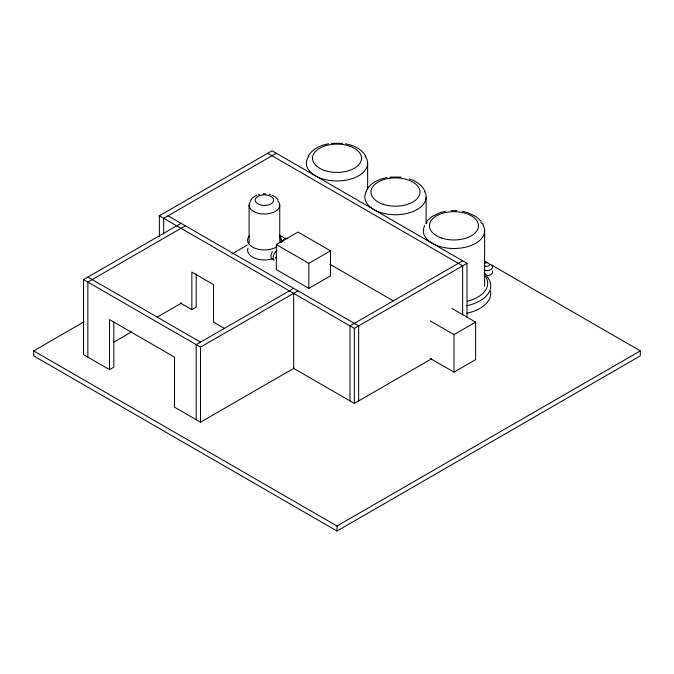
<?xml version="1.0" encoding="UTF-8"?>
<svg xmlns="http://www.w3.org/2000/svg" width="674" height="674" viewBox="0 0 674 674"><rect width="100%" height="100%" fill="white"/><g stroke="black" fill="none" stroke-linecap="round" stroke-linejoin="round"><path stroke-width="1.01" d="M365.915 191.669C368.577 185.097 375.073 180.977 381.594 178.913M250.231 200.742L252.582 197.785L256.819 195.182M308.195 156.174C311.329 150.58 317.134 147.033 323.107 145.146M426.785 221.283L431.764 216.666L440.088 212.681M159.35 236.65L159.35 215.806L272.01 150.765L466.989 263.332L466.989 317.538M276.34 153.268L163.689 218.309L163.689 233.945M113.855 322.332L113.855 367.153L109.525 369.655L83.525 354.642L83.525 279.592L181.02 223.313M185.35 225.815L87.864 282.094L87.864 357.144M491.835 265.177L640.3 350.893L640.3 355.897L337 531.002L33.7 355.897L33.7 350.893L83.795 321.97M231.822 254.014L247.265 245.1M276.34 244.578L298.001 232.067L330.504 250.829L330.504 275.843L308.835 288.354L276.34 269.592L276.34 244.578L308.835 263.332L330.504 250.829M113.375 342.417L131.59 331.894M157.109 317.168L181.702 302.963M180.253 302.921L191.846 309.619L196.185 307.117L196.185 273.762M293.67 288.354L196.185 344.633L196.185 419.683M83.525 279.592L200.515 347.135L298.001 290.848M462.65 260.83L350 325.871L350 400.92M159.35 215.806L354.33 328.373L466.989 263.332M109.525 369.655L109.525 319.619L174.515 357.144L174.515 407.172L200.515 422.185L294.361 368.004M430.332 320.967L453.99 334.633L475.65 322.121L475.65 359.646L453.99 372.158L430.332 358.492M293.67 293.35L293.67 368.4L354.33 403.423L431.554 358.838M33.7 350.893L337 525.998L640.3 350.893M323.579 144.986L328.6 143.747M258.378 194.643L259.439 194.339M382.074 178.762L387.095 177.515M440.56 212.529L445.581 211.291M331.347 143.335L342.653 143.335M389.842 177.102L401.148 177.102M263.146 193.783L265.699 193.783M451.15 210.625L456.829 210.625M345.4 143.747L350.421 144.986M462.389 211.291L467.411 212.529M269.406 194.339L270.468 194.643M350.893 145.146C356.866 147.033 362.671 150.58 365.805 156.174M409.388 178.913C415.909 180.977 422.404 185.097 425.075 191.669M467.882 212.681L476.215 216.666L481.185 221.283M272.026 195.182L275.607 197.246L278.092 199.917M484.555 260.973L487.285 262.548M267.671 153.268L462.65 265.834L462.65 314.825M451.993 308.465L475.65 322.121M279.516 235.15L284.074 237.779M329.628 264.082L393.405 300.907M168.02 215.806L358.661 325.871L358.661 400.92M224.442 328.432L213.515 322.121L213.515 284.596L191.846 272.094L191.846 309.619M87.864 277.09L200.515 342.131M484.143 272.869L486.401 275.085M482.786 223.717L483.57 225.436M484.623 230.811L484.623 286.256M453.99 334.633L453.99 372.158M426.128 197.044L426.128 223.195M367.642 163.277L367.642 189.428M354.33 328.373L354.33 403.423M337 525.998L337 531.002M308.835 263.332L308.835 288.354M279.744 205.174L279.744 241.823M249.102 205.174L249.102 242.876M200.515 347.135L200.515 422.185M483.182 225.453A30.642 17.692 0 0 1 453.99 248.504A30.642 17.692 0 0 1 424.797 225.453M425.867 223.793A30.642 17.692 0 0 1 427.198 222.235M480.773 222.235A30.642 17.692 0 0 1 482.104 223.793M490.554 291.16A36.767 21.223 0 0 1 466.88 313.233M486.131 275.548A36.767 21.223 0 0 1 466.88 305.726M484.101 274.621A33.7 19.453 0 0 1 467.478 301.177M424.687 191.677A30.642 17.692 0 0 1 395.495 214.736A30.642 17.692 0 0 1 366.302 191.677M365.114 156.25A30.642 17.692 0 0 1 337 180.961A30.642 17.692 0 0 1 308.886 156.25M492.323 271.015A6.125 3.539 0 0 1 486.485 275.632M490.411 264.368A6.125 3.539 0 0 1 491.7 268.943A6.125 3.539 0 0 1 484.05 270.333M484.32 263.332A3.067 1.769 0 0 1 488.65 263.332A3.067 1.769 0 0 1 488.65 265.834A3.067 1.769 0 0 1 484.32 265.834M282.987 241.065A3.067 1.769 -60 0 1 285.11 238.259A3.067 1.769 -60 0 1 287.09 238.933M280.022 237.695A6.125 3.539 60 0 1 281.749 242.337M279.213 235.538A16.85 9.731 0 0 1 280.889 242.261M276.34 247.08A16.85 9.731 0 0 1 254.325 247.981A16.85 9.731 0 0 1 249.633 235.538M276.34 257.08A16.85 9.731 0 0 1 275.464 257.552M272.498 258.74A16.85 9.731 0 0 1 254.325 257.99A16.85 9.731 0 0 1 247.956 248.133M277.823 200.886A15.317 8.846 0 0 1 265.177 214.012A15.317 8.846 0 0 1 250.366 201.661M276.18 258.311A6.125 3.539 -60 0 1 275.877 258.555M273.181 259.549A6.125 3.539 -60 0 1 272.422 251.815M274.149 260.375A6.125 3.539 -60 0 1 273.366 255.8A6.125 3.539 -60 0 1 276.803 250.61M441.731 238.065A24.508 14.154 0 0 0 478.498 225.815A24.508 14.154 0 0 0 441.731 213.557A24.508 14.154 0 0 0 441.731 238.065M383.236 204.298A24.508 14.154 0 0 0 420.003 192.039A24.508 14.154 0 0 0 383.236 179.79A24.508 14.154 0 0 0 383.236 204.298M324.742 170.522A24.508 14.154 0 0 0 361.508 158.272A24.508 14.154 0 0 0 324.742 146.014A24.508 14.154 0 0 0 324.742 170.522M259.827 204.77A9.192 5.308 0 0 0 273.619 200.17A9.192 5.308 0 0 0 259.827 195.578A9.192 5.308 0 0 0 259.827 204.77"/></g></svg>
